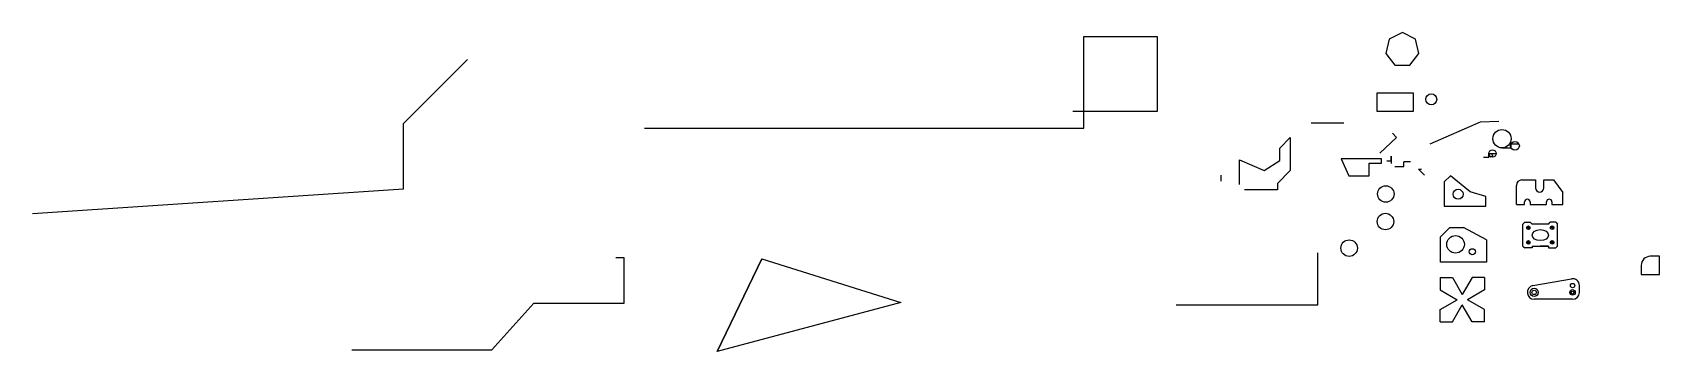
# Model space of a CAD drawing. Header units: millimetres. Extents: x 0 to 8897, y 989 to 2730.
import ezdxf

# ---------------------------------------------------------------- set-up
doc = ezdxf.new("R2010")
doc.units = ezdxf.units.MM

msp = doc.modelspace()

# ---------------------------------------------------------------- linework, layer by layer
for p, q in [((5749.7, 2209.2), (5749.7, 2709.2)), ((5749.7, 2709.2), (6149.7, 2709.2)), ((6149.7, 2709.2), (6149.7, 2298.8)), ((2028.6, 2234), (2378.6, 2584)), ((2028.6, 1876.9), (2028.6, 2234)), ((6149.7, 2298.8), (5689, 2298.8)), ((6992.8, 2238.2), (7102.8, 2238.2)), ((7102.8, 2238.2), (7170.4, 2238.2)), ((7643.1, 2123.5), (7918.3, 2243.2)), ((7918.3, 2243.2), (8018.2, 2246.7)), ((3346.6, 2209.2), (5749.7, 2209.2)), ((6820.5, 2099.1), (6878.2, 2156.8)), ((6878.2, 2156.8), (6878.2, 1976.8)), ((7368.4, 2071.5), (7458.4, 2158.3)), ((7458.4, 2158.3), (7436.9, 2180.5)), ((6820.5, 2031.6), (6820.5, 2099.1)), ((7429.7, 2028.8), (7429.7, 2055.7)), ((7429.7, 2055.7), (7429.7, 2015.6)), ((7429.7, 2029.6), (7429.7, 2053.5)), ((7429.7, 2053.5), (7429.7, 2028.8)), ((7934.9, 2049.9), (7964, 2049.9)), ((7964, 2049.9), (7964, 2070.1)), ((7964, 2070.1), (8004.6, 2070.1)), ((8034.4, 2100.9), (8086, 2100.9)), ((8086, 2100.9), (8086, 2123.5)), ((8086, 2123.5), (8128.1, 2123.5)), ((6599.9, 1900), (6599.9, 2035)), ((6599.9, 2035), (6734.6, 1977.9)), ((6734.6, 1977.9), (6820.5, 2031.6)), ((6878.2, 1976.8), (6807.5, 1906)), ((7376.9, 2040.6), (7156.9, 2040.6)), ((7156.9, 2040.6), (7199.3, 1949)), ((7309.3, 1949), (7309.3, 2016.6)), ((7309.3, 2016.6), (7376.9, 2016.6)), ((7376.9, 2016.6), (7376.9, 2040.6)), ((7405.7, 2029.6), (7429.7, 2029.6)), ((7450.3, 1999.6), (7499.6, 1999.6)), ((7499.6, 1999.6), (7499.6, 2024.7)), ((7535.2, 2024.7), (7499.6, 2024.7)), ((7612.7, 1951.4), (7578.8, 1985.3)), ((7578.8, 1985.3), (7596.4, 1985.3)), ((0, 1742.2), (2028.6, 1876.9)), ((2028.6, 1876.9), (2028.6, 1876.9)), ((6498.2, 1951), (6498.2, 1919.8)), ((6807.5, 1872.2), (6627.5, 1872.2)), ((6807.5, 1906), (6807.5, 1872.2)), ((7199.3, 1949), (7309.3, 1949)), ((7754.5, 1948.8), (7720.5, 1914.9)), ((7720.5, 1914.9), (7720.5, 1782.9)), ((7862.5, 1861.2), (7754.5, 1948.8)), ((8114.5, 1790.8), (8114.5, 1895.8)), ((8144.5, 1925.8), (8219.5, 1925.8)), ((8219.5, 1925.8), (8219.5, 1881.8)), ((8264.5, 1881.8), (8264.5, 1925.8)), ((8264.5, 1925.8), (8317, 1925.8)), ((8317, 1925.8), (8369.5, 1856.8)), ((7720.5, 1782.9), (7948.5, 1782.9)), ((7948.5, 1834.9), (7862.5, 1861.2)), ((7948.5, 1782.9), (7948.5, 1834.9)), ((8114.5, 1790.8), (8159.5, 1790.8)), ((8159.5, 1790.8), (8159.5, 1805.8)), ((8174.5, 1820.8), (8174.5, 1820.8)), ((8189.5, 1805.8), (8189.5, 1790.8)), ((8189.5, 1790.8), (8279.5, 1790.8)), ((8242, 1859.3), (8242, 1859.3)), ((8279.5, 1790.8), (8279.5, 1805.8)), ((8294.5, 1820.8), (8294.5, 1820.8)), ((8309.5, 1805.8), (8309.5, 1790.8)), ((8309.5, 1790.8), (8369.5, 1790.8)), ((8369.5, 1790.8), (8369.5, 1856.8)), ((8150.3, 1684.2), (8160.3, 1694.2)), ((8160.3, 1694.2), (8190.3, 1694.2)), ((8200.3, 1684.2), (8190.3, 1694.2)), ((8290.3, 1684.2), (8300.3, 1694.2)), ((8330.3, 1694.2), (8300.3, 1694.2)), ((8330.3, 1694.2), (8340.3, 1684.2)), ((7699.6, 1614.4), (7750.5, 1665.3)), ((7699.6, 1476.4), (7699.6, 1614.4)), ((7750.5, 1665.3), (7824.8, 1665.3)), ((7951.6, 1597.9), (7824.8, 1665.3)), ((8150.3, 1564.2), (8150.3, 1684.2)), ((8150.3, 1564.2), (8150.3, 1624.2)), ((8180.3, 1664.2), (8170.3, 1664.2)), ((8170.3, 1664.2), (8190.3, 1664.2)), ((8180.3, 1664.2), (8180.3, 1674.2)), ((8180.3, 1674.2), (8180.3, 1654.2)), ((8290.3, 1684.2), (8200.3, 1684.2)), ((8290.3, 1684.2), (8245.3, 1684.2)), ((8320.3, 1664.2), (8300.3, 1664.2)), ((8310.3, 1664.2), (8310.3, 1674.2)), ((8310.3, 1674.2), (8310.3, 1654.2)), ((8310.3, 1664.2), (8320.3, 1664.2)), ((8340.3, 1564.2), (8340.3, 1684.2)), ((8340.3, 1564.2), (8340.3, 1624.2)), ((7028.2, 1307.3), (7028.2, 1527.3)), ((7951.6, 1597.9), (7951.6, 1476.4)), ((8150.3, 1564.2), (8160.3, 1554.2)), ((8200.3, 1554.2), (8160.3, 1554.2)), ((8180.3, 1584.2), (8170.3, 1584.2)), ((8170.3, 1584.2), (8190.3, 1584.2)), ((8180.3, 1574.2), (8180.3, 1594.2)), ((8180.3, 1584.2), (8180.3, 1574.2)), ((8200.3, 1564.2), (8290.3, 1564.2)), ((8200.3, 1564.2), (8200.3, 1554.2)), ((8290.3, 1564.2), (8245.3, 1564.2)), ((8290.3, 1564.2), (8290.3, 1554.2)), ((8290.3, 1554.2), (8330.3, 1554.2)), ((8320.3, 1584.2), (8300.3, 1584.2)), ((8310.3, 1574.2), (8310.3, 1594.2)), ((8310.3, 1584.2), (8310.3, 1574.2)), ((8310.3, 1584.2), (8320.3, 1584.2)), ((8340.3, 1564.2), (8330.3, 1554.2)), ((3235.4, 1500.4), (3189.5, 1500.4)), ((3235.4, 1252.4), (3235.4, 1500.4)), ((3743.8, 989.2), (3988.9, 1494.2)), ((3988.9, 1494.2), (3743.8, 989.2)), ((3988.9, 1494.2), (4748.5, 1255.5)), ((7951.6, 1476.4), (7699.6, 1476.4)), ((8797.2, 1458.6), (8797.2, 1408.6)), ((8897.2, 1508.6), (8847.2, 1508.6)), ((8897.2, 1408.6), (8897.2, 1508.6)), ((7697.2, 1393.3), (7764.7, 1393.3)), ((7697.2, 1393.3), (7697.2, 1325.8)), ((7764.7, 1393.3), (7764.7, 1393.3)), ((7764.7, 1393.3), (7818.7, 1299.8)), ((7872.7, 1393.3), (7818.7, 1299.8)), ((7940.2, 1393.3), (7872.7, 1393.3)), ((7872.7, 1393.3), (7872.7, 1393.3)), ((7940.2, 1393.3), (7940.2, 1325.8)), ((8205.5, 1348.4), (8415.5, 1385.9)), ((8459.6, 1311.5), (8459.6, 1349)), ((8797.2, 1408.6), (8897.2, 1408.6)), ((2512.6, 998.4), (2742.3, 1252.4)), ((2742.3, 1252.4), (3235.4, 1252.4)), ((4748.5, 1255.5), (3743.8, 989.2)), ((7028.2, 1243.3), (7028.2, 1307.3)), ((7697.2, 1325.8), (7790.7, 1271.8)), ((7697.2, 1217.8), (7790.7, 1271.8)), ((7940.2, 1325.8), (7846.7, 1271.8)), ((7940.2, 1217.8), (7846.7, 1271.8)), ((8422.1, 1274), (8212.1, 1274)), ((6255, 1243.3), (6365, 1243.3)), ((6365, 1243.3), (6429, 1243.3)), ((6429, 1243.3), (7028.2, 1243.3)), ((7697.2, 1150.3), (7697.2, 1217.8)), ((7764.7, 1150.3), (7818.7, 1243.9)), ((7872.7, 1150.3), (7818.7, 1243.9)), ((7940.2, 1150.3), (7940.2, 1217.8)), ((7697.2, 1150.3), (7764.7, 1150.3)), ((7764.7, 1150.3), (7764.7, 1150.3)), ((7940.2, 1150.3), (7872.7, 1150.3)), ((7872.7, 1150.3), (7872.7, 1150.3)), ((1746.8, 998.4), (2512.6, 998.4))]:
    msp.add_line(p, q)
for points in [[(7491.1, 2730.5), (7418.2, 2695.4), (7400.2, 2616.5), (7450.7, 2553.3), (7531.5, 2553.3), (7581.9, 2616.5), (7563.9, 2695.4)], [(7354.3, 2400.5), (7549.4, 2400.5), (7549.4, 2298.7), (7354.3, 2298.7)]]:
    msp.add_lwpolyline(points, close=True)
for centre, radius in [((8036, 2150.9), 50), ((8107, 2112.2), 23.9), ((7984.3, 2070.1), 20.3), ((7974, 2060), 10.1), ((7400.5, 1849.1), 45), ((7795.9, 1847.5), 27.5), ((7398.7, 1698.4), 45), ((7782.1, 1573.9), 48), ((8180.3, 1664.2), 10), ((8180.3, 1664.2), 10), ((8310.3, 1664.2), 10), ((7200.1, 1553.2), 45), ((7873.6, 1533.4), 16.9), ((8180.3, 1584.2), 10), ((8180.3, 1584.2), 10), ((8180.3, 1584.2), 10), ((8310.3, 1584.2), 10), ((8310.3, 1584.2), 10), ((8422.1, 1349), 12), ((8212.1, 1311.5), 22.5), ((8212.1, 1311.5), 12), ((8422.1, 1311.5), 15), ((8422.1, 1311.5), 7.5)]:
    msp.add_circle(centre, radius)
for centre, radius, start, end in [((8144.5, 1895.8), 30, 90, 180), ((8242, 1881.8), 22.5, 180, 270), ((8242, 1881.8), 22.5, 270, 0), ((8174.5, 1805.8), 15, 90, 180), ((8174.5, 1805.8), 15, 0, 90), ((8294.5, 1805.8), 15, 90, 180), ((8294.5, 1805.8), 15, 0, 90), ((8847.2, 1458.6), 50, 90, 180), ((8212.1, 1311.5), 37.5, 100.12467, 270), ((8422.1, 1349), 37.5, 0, 100.12467), ((8422.1, 1311.5), 37.5, 270, 0)]:
    msp.add_arc(centre, radius, start, end)
for centre, major_axis, ratio in [((7649.2, 2365.8), (30, 0), 1), ((8245.3, 1624.2), (45, 0), 0.666667)]:
    msp.add_ellipse(centre, major_axis=major_axis, ratio=ratio)

doc.saveas('drawing.dxf')
